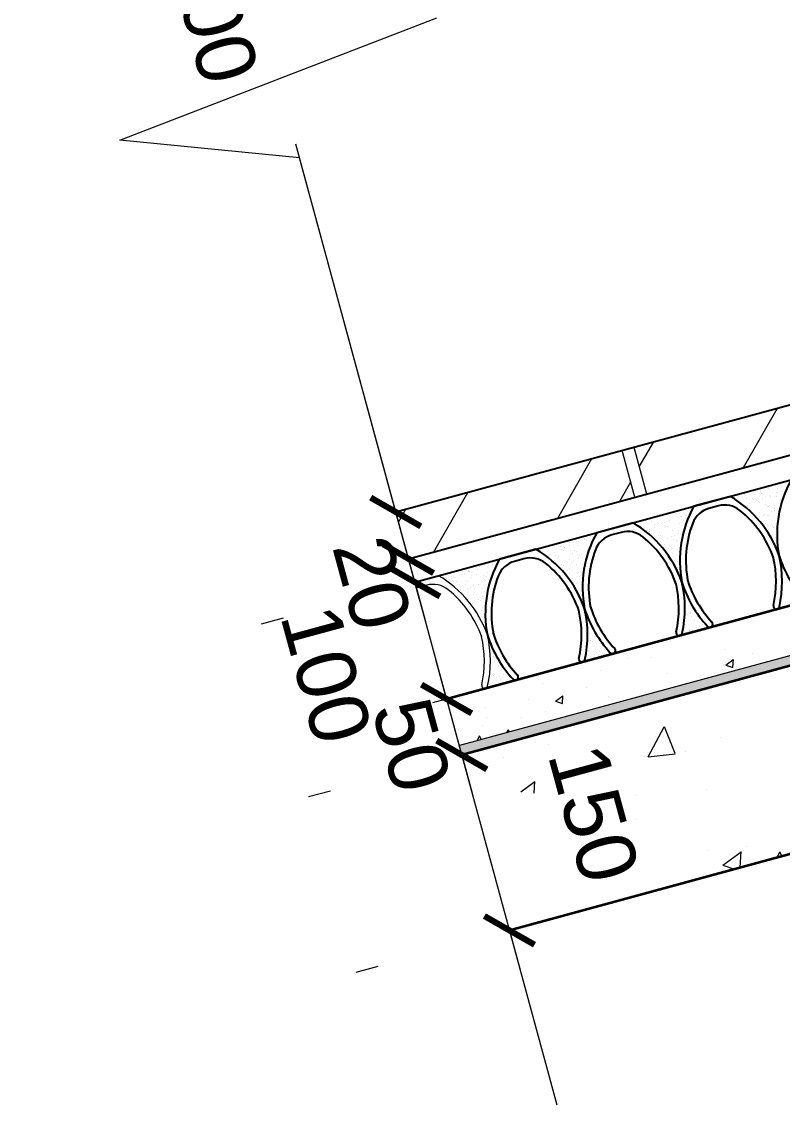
# Model space of a CAD drawing. Header units: millimetres. Extents: x -31731215 to 29997125, y -14487545 to 25622576.
# Drawn here: x 2163986 to 2164615, y -917892 to -916997 of the extents above; entities that cross this region are included whole.
import ezdxf

# ---------------------------------------------------------------- set-up
doc = ezdxf.new("R2010")
doc.units = ezdxf.units.MM
doc.header["$MEASUREMENT"] = 0
doc.linetypes.add('1', pattern=[0])
for name, color, linetype, lineweight in [('ANNSYMOBJ', 2, 'Continuous', 15), ('ELE', 245, 'Continuous', 13), ('ELEV 4', 21, 'Continuous', 9), ('HATCH', 8, '1', 18), ('SECTION', 7, 'Continuous', 35), ('WALL', 10, '1', 20), ('water proofing', 222, 'Continuous', 9)]:
    doc.layers.add(name, color=color, linetype=linetype, lineweight=lineweight)
doc.styles.add('2mm', font='arial.ttf')
doc.dimstyles.new('DIM 75', dxfattribs={"dimscale": 75, "dimtxt": 2, "dimasz": 0.5, "dimexe": 1.5, "dimexo": 1.75, "dimgap": 0.9, "dimtad": 1, "dimdec": 0, "dimlfac": -1, "dimrnd": 10, "dimdsep": 46, "dimtxsty": '2mm', "dimblk": 'ARCHTICK', "dimcen": 1, "dimdle": 1, "dimclrd": 256, "dimclre": 1, "dimclrt": 256, "dimadec": 0, "dimazin": 3, "dimtfac": 0.666667, "dimtdec": 0, "dimtix": 1, "dimtofl": 0, "dimtmove": 2, "dimatfit": 3, "dimfxl": 1, "dimtolj": 1, "dimlwd": 13, "dimlwe": 15, "dimarcsym": 0})

# ---------------------------------------------------------------- blocks, each defined once
blk = doc.blocks.new('_ArchTick')
at = {"color": 0, "linetype": 'ByBlock', "const_width": 0.15}
blk.add_lwpolyline([(-0.5, -0.5), (0.5, 0.5)], dxfattribs=at)
blk = doc.blocks.new('*D483')
at = {"layer": 'Defpoints', "color": 0, "transparency": 16777216}
for p in [(2164349.83, -917602.37), (2164349.89, -917602.35), (2164389.26, -917747.18)]:
    blk.add_point(p, dxfattribs=at)
at = {"layer": 'ELEV 4', "lineweight": 13, "transparency": 16777216}
for p, q in [((2164349.83, -917602.37), (2164340.97, -917569.8)), ((2164389.2, -917747.2), (2164398.05, -917779.77))]:
    blk.add_line(p, q, dxfattribs=at)
at = {"layer": 'ELEV 4', "color": 1, "lineweight": 15, "transparency": 16777216}
for p, q in [((2164223.23, -917636.78), (2164241.27, -917631.88)), ((2164262.61, -917781.62), (2164280.64, -917776.71))]:
    blk.add_line(p, q, dxfattribs=at)
at = {"layer": 'ELEV 4', "lineweight": 13, "transparency": 16777216, "xscale": 33.75, "yscale": 33.75, "zscale": 33.75}
for p, rotation in [((2164349.83, -917602.37), 285.2086876239011), ((2164389.2, -917747.2), 105.2086876239012)]:
    blk.add_blockref('_ArchTick', p, dxfattribs=dict(at, rotation=rotation))
at = {"layer": 'ELEV 4', "transparency": 16777216, "insert": (2164458.67, -917650.55), "char_height": 48.75, "attachment_point": 5, "rotation": 285.20869, "style": '2mm'}
blk.add_mtext('\\A1;150', dxfattribs=at)
blk = doc.blocks.new('*D481')
at = {"layer": 'Defpoints', "color": 0, "transparency": 16777216}
for p in [(2164337.26, -917556.14), (2164337.26, -917556.14), (2164349.89, -917602.35)]:
    blk.add_point(p, dxfattribs=at)
at = {"layer": 'ELEV 4', "lineweight": 13, "transparency": 16777216}
for p, q in [((2164337.26, -917556.14), (2164328.4, -917523.57)), ((2164349.83, -917602.37), (2164358.68, -917634.94))]:
    blk.add_line(p, q, dxfattribs=at)
at = {"layer": 'ELEV 4', "color": 1, "lineweight": 15, "transparency": 16777216}
for p, q in [((2164463.91, -917521.7), (2164445.82, -917526.62)), ((2164223.23, -917636.78), (2164241.27, -917631.88))]:
    blk.add_line(p, q, dxfattribs=at)
at = {"layer": 'ELEV 4', "lineweight": 13, "transparency": 16777216, "xscale": 33.75, "yscale": 33.75, "zscale": 33.75}
for p, rotation in [((2164337.26, -917556.14), 285.2086876239011), ((2164349.83, -917602.37), 105.2086876239012)]:
    blk.add_blockref('_ArchTick', p, dxfattribs=dict(at, rotation=rotation))
at = {"layer": 'ELEV 4', "transparency": 16777216, "insert": (2164308.23, -917594.31), "char_height": 48.75, "attachment_point": 5, "rotation": 285.20869, "style": '2mm'}
blk.add_mtext('\\A1;50', dxfattribs=at)
blk = doc.blocks.new('*D484')
at = {"layer": 'Defpoints', "color": 0, "transparency": 16777216}
for p in [(2164311.02, -917459.64), (2164311.08, -917459.62), (2164337.26, -917556.14)]:
    blk.add_point(p, dxfattribs=at)
at = {"layer": 'ELEV 4', "lineweight": 13, "transparency": 16777216}
for p, q in [((2164311.02, -917459.64), (2164302.17, -917427.07)), ((2164337.26, -917556.14), (2164346.11, -917588.7))]:
    blk.add_line(p, q, dxfattribs=at)
at = {"layer": 'ELEV 4', "color": 1, "lineweight": 15, "transparency": 16777216}
for p, q in [((2164184.43, -917494.05), (2164202.46, -917489.15)), ((2164463.91, -917521.7), (2164445.82, -917526.62))]:
    blk.add_line(p, q, dxfattribs=at)
at = {"layer": 'ELEV 4', "lineweight": 13, "transparency": 16777216, "xscale": 33.75, "yscale": 33.75, "zscale": 33.75}
for p, rotation in [((2164311.02, -917459.64), 285.2086876239011), ((2164337.26, -917556.14), 105.2086876239012)]:
    blk.add_blockref('_ArchTick', p, dxfattribs=dict(at, rotation=rotation))
at = {"layer": 'ELEV 4', "transparency": 16777216, "insert": (2164237.71, -917535.86), "char_height": 48.75, "attachment_point": 5, "rotation": 285.20869, "style": '2mm'}
blk.add_mtext('\\A1;100', dxfattribs=at)
blk = doc.blocks.new('*D485')
at = {"layer": 'Defpoints', "color": 0, "transparency": 16777216}
for p in [(2164305.78, -917440.34), (2164305.78, -917440.34), (2164311.08, -917459.62)]:
    blk.add_point(p, dxfattribs=at)
at = {"layer": 'ELEV 4', "lineweight": 13, "transparency": 16777216}
for p, q in [((2164305.78, -917440.34), (2164296.92, -917407.77)), ((2164311.02, -917459.64), (2164319.88, -917492.21))]:
    blk.add_line(p, q, dxfattribs=at)
at = {"layer": 'ELEV 4', "color": 1, "lineweight": 15, "transparency": 16777216}
for p, q in [((2164432.43, -917405.91), (2164414.34, -917410.83)), ((2164184.43, -917494.05), (2164202.46, -917489.15))]:
    blk.add_line(p, q, dxfattribs=at)
at = {"layer": 'ELEV 4', "lineweight": 13, "transparency": 16777216, "xscale": 33.75, "yscale": 33.75, "zscale": 33.75}
for p, rotation in [((2164305.78, -917440.34), 285.2086876239011), ((2164311.02, -917459.64), 105.2086876239012)]:
    blk.add_blockref('_ArchTick', p, dxfattribs=dict(at, rotation=rotation))
at = {"layer": 'ELEV 4', "transparency": 16777216, "insert": (2164275.67, -917460.44), "char_height": 48.75, "attachment_point": 5, "rotation": 285.20869, "style": '2mm'}
blk.add_mtext('\\A1;20', dxfattribs=at)
blk = doc.blocks.new('*D482')
at = {"layer": 'Defpoints', "color": 0, "transparency": 16777216}
for p in [(2164209.12, -916633.19), (2164094.8, -916664.27), (2164295.28, -917401.74)]:
    blk.add_point(p, dxfattribs=at)
at = {"layer": 'ELEV 4', "lineweight": 13, "transparency": 16777216}
for p, q in [((2164075.12, -916591.89), (2164149.08, -916863.96)), ((2164314.96, -917474.11), (2164212.73, -917098.07))]:
    blk.add_line(p, q, dxfattribs=at)
at = {"layer": 'ELEV 4', "color": 1, "lineweight": 15, "transparency": 16777216}
for p, q in [((2164082.47, -916667.62), (2163986.24, -916693.78)), ((2164421.94, -917367.31), (2164403.84, -917372.23))]:
    blk.add_line(p, q, dxfattribs=at)
at = {"layer": 'ELEV 4', "lineweight": 13, "transparency": 16777216, "xscale": 33.75, "yscale": 33.75, "zscale": 33.75}
for p, rotation in [((2164094.8, -916664.27), 105.2086876239012), ((2164295.28, -917401.74), 285.2086876239011)]:
    blk.add_blockref('_ArchTick', p, dxfattribs=dict(at, rotation=rotation))
at = {"layer": 'ELEV 4', "transparency": 16777216, "insert": (2164144.37, -916990.95), "char_height": 48.75, "attachment_point": 5, "rotation": 285.20869, "style": '2mm'}
blk.add_mtext('\\A1;800', dxfattribs=at)

msp = doc.modelspace()

# ---------------------------------------------------------------- hatches: boundary and pattern name
at = {"layer": 'water proofing'}
h = msp.add_hatch(color=256, dxfattribs=at)
h.paths.add_polyline_path([(2165749.09, -917213.679), (2164347.787, -917594.633), (2164349.886, -917602.352), (2165788.789, -917211.177), (2165778.971, -917205.556), (2165754.217, -917212.285), (2165754.241, -917218.792)])
h.paths.add_polyline_path([(2165874.505, -917180.378), (2165866.874, -917176.008, -0.0848642), (2165837.529, -917189.636), (2165778.971, -917205.556), (2165788.789, -917211.177), (2165839.627, -917197.356, 0.0940721)])
h.paths.add_polyline_path([(2165948.355, -916904.758), (2165938.973, -916904.792), (2165915.551, -916911.16), (2165881.583, -916970.493), (2165871.933, -916973.116), (2165882.426, -917011.715), (2165888.216, -917010.141), (2165902.036, -917060.977), (2165911.855, -917066.598), (2165887.361, -916976.501), (2165920.847, -916918.01), (2165946.267, -916911.1, 0.5380944)])
h.paths.add_polyline_path([(2165912.702, -917069.716), (2165911.855, -917066.598), (2165902.036, -917060.977), (2165904.982, -917071.814, -0.3181653), (2165866.874, -917176.008), (2165874.505, -917180.378, 0.3081347)])

# ---------------------------------------------------------------- linework, layer by layer
for p, q in [((2164295.344, -917401.723), (2165772.283, -917000.207)), ((2164305.837, -917440.322), (2165888.216, -917010.141)), ((2164311.084, -917459.621), (2165893.463, -917029.441)), ((2164571.653, -917388.866), (2164541.592, -917397.038)), ((2164561.855, -917396.711), (2164554.014, -917398.843)), ((2164491.322, -917410.704), (2164461.261, -917418.877)), ((2164481.524, -917418.55), (2164473.683, -917420.681)), ((2164410.992, -917432.543), (2164380.93, -917440.715)), ((2164401.193, -917440.388), (2164393.352, -917442.52)), ((2164610.336, -917481.897), (2164555.332, -917496.85)), ((2164530.005, -917503.735), (2164475.001, -917518.688)), ((2164449.674, -917525.574), (2164394.671, -917540.527))]:
    msp.add_line(p, q)
for centre, radius, start, end in [((2164702.176, -917420.071), 91.946, 150.787256, 191.178617), ((2164525.163, -917468.193), 91.946, 19.238758, 59.630119), ((2164621.846, -917441.909), 91.946, 150.787256, 191.178617), ((2164559.26, -917418.142), 20, 105.208688, 159.205542), ((2164567.101, -917416.011), 20, 51.211833, 105.208688), ((2164525.163, -917468.193), 86.946, 19.238758, 51.211833), ((2164444.833, -917490.031), 91.946, 19.238758, 59.630119), ((2164621.846, -917441.909), 86.946, 159.205542, 191.178617), ((2164541.515, -917463.748), 91.946, 150.787256, 191.178617), ((2164478.93, -917439.981), 20, 105.208688, 159.205542), ((2164486.771, -917437.849), 20, 51.211833, 105.208688), ((2164444.833, -917490.031), 86.946, 19.238758, 51.211833), ((2164364.502, -917511.87), 91.946, 19.238758, 59.630119), ((2164541.515, -917463.748), 86.946, 159.205542, 191.178617), ((2164702.536, -917409.621), 94.872, 197.339294, 222.991802), ((2164519.563, -917459.364), 94.872, 347.425573, 13.078081), ((2164461.184, -917485.586), 91.946, 150.787256, 191.178617), ((2164398.599, -917461.819), 20, 105.208688, 159.205542), ((2164406.44, -917459.688), 20, 51.211833, 105.208688), ((2164364.502, -917511.87), 86.946, 19.238758, 51.211833), ((2164519.563, -917459.364), 89.872, 347.425573, 13.078081), ((2164461.184, -917485.586), 86.946, 159.205542, 191.178617), ((2164439.232, -917481.202), 89.872, 347.425573, 13.078081), ((2164622.205, -917431.46), 94.872, 197.339294, 222.991802), ((2164439.232, -917481.202), 94.872, 347.425573, 13.078081), ((2164622.205, -917431.46), 89.872, 197.339294, 222.991802), ((2164358.902, -917503.041), 89.872, 347.425573, 13.078081), ((2164541.874, -917453.298), 94.872, 197.339294, 222.991802), ((2164358.902, -917503.041), 94.872, 347.425573, 13.078081), ((2164541.874, -917453.298), 89.872, 197.339294, 222.991802), ((2164609.72, -917479.474), 2.5, 167.425573, 347.425573), ((2164529.389, -917501.312), 2.5, 167.425573, 347.425573), ((2164554.639, -917494.448), 2.5, 222.991802, 42.991802), ((2164461.544, -917475.137), 94.872, 197.339294, 222.991802), ((2164461.544, -917475.137), 89.872, 197.339294, 222.991802), ((2164474.308, -917516.286), 2.5, 222.991802, 42.991802), ((2164449.058, -917523.151), 2.5, 167.425573, 347.425573), ((2164393.978, -917538.125), 2.5, 222.991802, 42.991802)]:
    msp.add_arc(centre, radius, start, end)
at = {"layer": 'ANNSYMOBJ', "color": 1}
for p, q in [((2164067.235, -917094.775), (2164329.066, -916993.64)), ((2164215.844, -917109.292), (2164067.235, -917094.775)), ((2164428.53, -917891.637), (2164215.844, -917109.292))]:
    msp.add_line(p, q, dxfattribs=at)
at = {"layer": 'ELE'}
for p, q in [((2164330.661, -917454.381), (2164311.104, -917459.698)), ((2164320.863, -917462.226), (2164313.022, -917464.358)), ((2164369.344, -917547.412), (2164325.595, -917559.306))]:
    msp.add_line(p, q, dxfattribs=at)
for centre, radius, start, end in [((2164284.171, -917533.708), 91.946, 19.238758, 59.630119), ((2164318.268, -917483.658), 20, 105.208688, 107.006483), ((2164326.109, -917481.526), 20, 51.211833, 105.208688), ((2164284.171, -917533.708), 86.946, 19.238758, 51.211833), ((2164278.571, -917524.879), 89.872, 347.425573, 13.078081), ((2164278.571, -917524.879), 94.872, 347.425573, 13.078081), ((2164368.728, -917544.989), 2.5, 167.425573, 347.425573)]:
    msp.add_arc(centre, radius, start, end, dxfattribs=at)
at = {"layer": 'HATCH'}
for p, q in [((2164582.61, -917365.079), (2164610.715, -917315.987)), ((2164496.46, -917364.604), (2164508.364, -917343.812)), ((2164429.083, -917406.817), (2164457.188, -917357.724)), ((2164480.258, -917392.904), (2164489.434, -917376.877)), ((2164596.555, -917385.096), (2164596.555, -917385.096)), ((2164603.034, -917382.297), (2164603.034, -917382.297)), ((2164604.145, -917382.87), (2164604.145, -917382.87)), ((2164610.371, -917382.602), (2164610.371, -917382.602)), ((2164611.573, -917380.984), (2164611.573, -917380.984)), ((2164612.938, -917384.649), (2164612.938, -917384.649)), ((2164326.732, -917434.642), (2164354.837, -917385.549)), ((2164581.537, -917389.208), (2164581.537, -917389.208)), ((2164583.682, -917387.38), (2164583.682, -917387.38)), ((2164584.881, -917390.208), (2164584.881, -917390.208)), ((2164589.681, -917390.475), (2164589.681, -917390.475)), ((2164590.792, -917391.048), (2164590.792, -917391.048)), ((2164591.675, -917393.548), (2164591.675, -917393.548)), ((2164592.756, -917392.701), (2164592.756, -917392.701)), ((2164592.862, -917392.66), (2164592.862, -917392.66)), ((2164595.143, -917393.444), (2164595.143, -917393.444)), ((2164596.035, -917393.753), (2164596.035, -917393.753)), ((2164597.785, -917386.196), (2164597.785, -917386.196)), ((2164597.994, -917390.903), (2164597.994, -917390.903)), ((2164600.415, -917389.89), (2164600.415, -917389.89)), ((2164604.198, -917388.307), (2164604.198, -917388.307)), ((2164605.221, -917389.364), (2164605.221, -917389.364)), ((2164607.774, -917388.589), (2164607.774, -917388.589)), ((2164609.388, -917385.575), (2164609.388, -917385.575)), ((2164610.161, -917389.332), (2164610.161, -917389.332)), ((2164610.517, -917385.663), (2164610.517, -917385.663)), ((2164613.202, -917391.816), (2164613.202, -917391.816)), ((2164297.605, -917410.041), (2164303.662, -917399.462)), ((2164524.916, -917402.261), (2164524.916, -917402.261)), ((2164526.027, -917402.835), (2164526.027, -917402.835)), ((2164526.693, -917401.956), (2164526.693, -917401.956)), ((2164536.483, -917401.544), (2164536.483, -917401.544)), ((2164539.597, -917397.943), (2164539.597, -917397.943)), ((2164585.471, -917396.144), (2164585.471, -917396.144)), ((2164587.713, -917399.422), (2164587.713, -917399.422)), ((2164587.893, -917395.13), (2164587.893, -917395.13)), ((2164588.718, -917400.231), (2164588.718, -917400.231)), ((2164595.694, -917401.874), (2164595.694, -917401.874)), ((2164600.616, -917395.41), (2164600.616, -917395.41)), ((2164602.033, -917396.848), (2164602.033, -917396.848)), ((2164603.144, -917397.421), (2164603.144, -917397.421)), ((2164603.736, -917396.119), (2164603.736, -917396.119)), ((2164605.679, -917401.601), (2164605.679, -917401.601)), ((2164608.052, -917398.578), (2164608.052, -917398.578)), ((2164608.101, -917400.587), (2164608.101, -917400.587)), ((2164608.388, -917400.127), (2164608.388, -917400.127)), ((2164611.883, -917399.004), (2164611.883, -917399.004)), ((2164501.749, -917408.846), (2164501.749, -917408.846)), ((2164505.565, -917407.344), (2164505.565, -917407.344)), ((2164506.447, -917409.768), (2164506.447, -917409.768)), ((2164509.185, -917412.014), (2164509.185, -917412.014)), ((2164511.563, -917410.439), (2164511.563, -917410.439)), ((2164512.674, -917411.012), (2164512.674, -917411.012)), ((2164514.335, -917405.252), (2164514.335, -917405.252)), ((2164515.173, -917411.649), (2164515.173, -917411.649)), ((2164517.594, -917410.636), (2164517.594, -917410.636)), ((2164521.376, -917409.053), (2164521.376, -917409.053)), ((2164521.465, -917405.656), (2164521.465, -917405.656)), ((2164522.089, -917408.002), (2164522.089, -917408.002)), ((2164527.695, -917406.409), (2164527.695, -917406.409)), ((2164529.525, -917411.17), (2164529.525, -917411.17)), ((2164530.117, -917405.395), (2164530.117, -917405.395)), ((2164531.27, -917405.54), (2164531.27, -917405.54)), ((2164532.684, -917409.149), (2164532.684, -917409.149)), ((2164533.899, -917403.813), (2164533.899, -917403.813)), ((2164534.674, -917404.407), (2164534.674, -917404.407)), ((2164535.071, -917409.892), (2164535.071, -917409.892)), ((2164595.035, -917408.304), (2164595.035, -917408.304)), ((2164595.578, -917405.828), (2164595.578, -917405.828)), ((2164598.525, -917411.088), (2164598.525, -917411.088)), ((2164599.36, -917404.245), (2164599.36, -917404.245)), ((2164599.937, -917403.723), (2164599.937, -917403.723)), ((2164601.033, -917411.399), (2164601.033, -917411.399)), ((2164602.144, -917411.972), (2164602.144, -917411.972)), ((2164602.324, -917404.466), (2164602.324, -917404.466)), ((2164603.448, -917404.624), (2164603.448, -917404.624)), ((2164610.884, -917407.792), (2164610.884, -917407.792)), ((2164610.918, -917407.141), (2164610.918, -917407.141)), ((2164459.818, -917420.901), (2164459.818, -917420.901)), ((2164502.648, -917417.373), (2164502.648, -917417.373)), ((2164502.65, -917416.89), (2164502.65, -917416.89)), ((2164504.58, -917418.06), (2164504.58, -917418.06)), ((2164505.035, -917418.116), (2164505.035, -917418.116)), ((2164505.071, -917415.877), (2164505.071, -917415.877)), ((2164508.854, -917414.294), (2164508.854, -917414.294)), ((2164513.629, -917420.791), (2164513.629, -917420.791)), ((2164517.166, -917414.466), (2164517.166, -917414.466)), ((2164517.666, -917413.261), (2164517.666, -917413.261)), ((2164517.917, -917413.718), (2164517.917, -917413.718)), ((2164520.053, -917414.004), (2164520.053, -917414.004)), ((2164523.916, -917416.812), (2164523.916, -917416.812)), ((2164524.92, -917417.216), (2164524.92, -917417.216)), ((2164525.027, -917417.386), (2164525.027, -917417.386)), ((2164528.647, -917416.679), (2164528.647, -917416.679)), ((2164529.062, -917419.751), (2164529.062, -917419.751)), ((2164530.27, -917420.091), (2164530.27, -917420.091)), ((2164532.356, -917420.384), (2164532.356, -917420.384)), ((2164603.264, -917416.525), (2164603.264, -917416.525)), ((2164606.279, -917413.838), (2164606.279, -917413.838)), ((2164607.046, -917414.942), (2164607.046, -917414.942)), ((2164607.119, -917414.746), (2164607.119, -917414.746)), ((2164607.387, -917414.678), (2164607.387, -917414.678)), ((2164609.506, -917415.489), (2164609.506, -917415.489)), ((2164438.555, -917429.799), (2164438.555, -917429.799)), ((2164438.638, -917427.058), (2164438.638, -917427.058)), ((2164444.874, -917427.155), (2164444.874, -917427.155)), ((2164446.376, -917426.217), (2164446.376, -917426.217)), ((2164446.392, -917429.808), (2164446.392, -917429.808)), ((2164447.295, -917426.142), (2164447.295, -917426.142)), ((2164447.91, -917422.799), (2164447.91, -917422.799)), ((2164450.997, -917423.761), (2164450.997, -917423.761)), ((2164451.077, -917424.559), (2164451.077, -917424.559)), ((2164453.153, -917425.504), (2164453.153, -917425.504)), ((2164457.396, -917421.914), (2164457.396, -917421.914)), ((2164510.563, -917424.99), (2164510.563, -917424.99)), ((2164511.674, -917425.563), (2164511.674, -917425.563)), ((2164512.016, -917421.228), (2164512.016, -917421.228)), ((2164512.757, -917426.574), (2164512.757, -917426.574)), ((2164516.539, -917424.991), (2164516.539, -917424.991)), ((2164516.917, -917428.269), (2164516.917, -917428.269)), ((2164519.997, -917423.68), (2164519.997, -917423.68)), ((2164522.858, -917422.347), (2164522.858, -917422.347)), ((2164524.848, -917424.284), (2164524.848, -917424.284)), ((2164525.279, -917421.333), (2164525.279, -917421.333)), ((2164527.235, -917425.027), (2164527.235, -917425.027)), ((2164527.751, -917426.43), (2164527.751, -917426.43)), ((2164608.528, -917428.236), (2164608.528, -917428.236)), ((2164609.11, -917423.052), (2164609.11, -917423.052)), ((2164416.34, -917434.441), (2164416.34, -917434.441)), ((2164419.828, -917437.636), (2164419.828, -917437.636)), ((2164420.093, -917438.581), (2164420.093, -917438.581)), ((2164421.13, -917437.116), (2164421.13, -917437.116)), ((2164422.25, -917436.623), (2164422.25, -917436.623)), ((2164426.032, -917435.04), (2164426.032, -917435.04)), ((2164426.052, -917430.652), (2164426.052, -917430.652)), ((2164427.559, -917437.933), (2164427.559, -917437.933)), ((2164429.946, -917438.676), (2164429.946, -917438.676)), ((2164431.358, -917430.329), (2164431.358, -917430.329)), ((2164432.351, -917432.395), (2164432.351, -917432.395)), ((2164433.446, -917430.403), (2164433.446, -917430.403)), ((2164433.488, -917433.82), (2164433.488, -917433.82)), ((2164434.557, -917430.977), (2164434.557, -917430.977)), ((2164434.773, -917431.382), (2164434.773, -917431.382)), ((2164439.8, -917433.682), (2164439.8, -917433.682)), ((2164441.47, -917436.272), (2164441.47, -917436.272)), ((2164442.577, -917433.821), (2164442.577, -917433.821)), ((2164444.964, -917434.564), (2164444.964, -917434.564)), ((2164445.799, -917436.777), (2164445.799, -917436.777)), ((2164446.909, -917437.35), (2164446.909, -917437.35)), ((2164452.559, -917437.852), (2164452.559, -917437.852)), ((2164453.828, -917432.976), (2164453.828, -917432.976)), ((2164520.442, -917437.271), (2164520.442, -917437.271)), ((2164520.81, -917431.814), (2164520.81, -917431.814)), ((2164522.829, -917432.894), (2164522.829, -917432.894)), ((2164522.916, -917431.364), (2164522.916, -917431.364)), ((2164524.027, -917431.937), (2164524.027, -917431.937)), ((2164524.224, -917435.688), (2164524.224, -917435.688)), ((2164529.27, -917434.642), (2164529.27, -917434.642)), ((2164610.262, -917433.299), (2164610.262, -917433.299)), ((2164364.474, -917446.888), (2164364.474, -917446.888)), ((2164368.256, -917445.305), (2164368.256, -917445.305)), ((2164371.286, -917446.777), (2164371.286, -917446.777)), ((2164374.575, -917442.66), (2164374.575, -917442.66)), ((2164375.036, -917445.468), (2164375.036, -917445.468)), ((2164375.3, -917445.567), (2164375.3, -917445.567)), ((2164421.204, -917439.154), (2164421.204, -917439.154)), ((2164426.447, -917441.86), (2164426.447, -917441.86)), ((2164428.884, -917439.866), (2164428.884, -917439.866)), ((2164432.446, -917444.955), (2164432.446, -917444.955)), ((2164433.556, -917445.528), (2164433.556, -917445.528)), ((2164433.718, -917445.737), (2164433.718, -917445.737)), ((2164436.32, -917443.034), (2164436.32, -917443.034)), ((2164438.539, -917441.351), (2164438.539, -917441.351)), ((2164440.037, -917443.093), (2164440.037, -917443.093)), ((2164442.458, -917442.079), (2164442.458, -917442.079)), ((2164444.301, -917445.486), (2164444.301, -917445.486)), ((2164446.24, -917440.497), (2164446.24, -917440.497)), ((2164449.224, -917439.022), (2164449.224, -917439.022)), ((2164449.758, -917444.844), (2164449.758, -917444.844)), ((2164452.153, -917440.055), (2164452.153, -917440.055)), ((2164525.66, -917442.108), (2164525.66, -917442.108)), ((2164527.991, -917442.836), (2164527.991, -917442.836)), ((2164335.977, -917455.45), (2164335.977, -917455.45)), ((2164337.452, -917456.47), (2164337.452, -917456.47)), ((2164341.25, -917455.001), (2164341.25, -917455.001)), ((2164343.211, -917455.786), (2164343.211, -917455.786)), ((2164349.53, -917453.142), (2164349.53, -917453.142)), ((2164350.356, -917452.458), (2164350.356, -917452.458)), ((2164351.951, -917452.128), (2164351.951, -917452.128)), ((2164355.328, -917450.368), (2164355.328, -917450.368)), ((2164355.733, -917450.545), (2164355.733, -917450.545)), ((2164356.268, -917450.889), (2164356.268, -917450.889)), ((2164356.439, -917450.941), (2164356.439, -917450.941)), ((2164357.792, -917455.626), (2164357.792, -917455.626)), ((2164361.683, -917453.646), (2164361.683, -917453.646)), ((2164362.052, -917447.901), (2164362.052, -917447.901)), ((2164362.942, -917448.864), (2164362.942, -917448.864)), ((2164367.487, -917454.381), (2164367.487, -917454.381)), ((2164367.681, -917456.741), (2164367.681, -917456.741)), ((2164369.874, -917455.125), (2164369.874, -917455.125)), ((2164370.696, -917451.614), (2164370.696, -917451.614)), ((2164431.715, -917449.08), (2164431.715, -917449.08)), ((2164434.74, -917448.956), (2164434.74, -917448.956)), ((2164437.127, -917449.699), (2164437.127, -917449.699)), ((2164438.8, -917448.233), (2164438.8, -917448.233)), ((2164439.151, -917452.248), (2164439.151, -917452.248)), ((2164441.403, -917456.435), (2164441.403, -917456.435)), ((2164444.798, -917451.328), (2164444.798, -917451.328)), ((2164445.72, -917452.374), (2164445.72, -917452.374)), ((2164445.909, -917451.901), (2164445.909, -917451.901)), ((2164447.132, -917454.7), (2164447.132, -917454.7)), ((2164447.722, -917453.79), (2164447.722, -917453.79)), ((2164450.144, -917452.777), (2164450.144, -917452.777)), ((2164528.128, -917447.969), (2164528.128, -917447.969)), ((2164528.27, -917449.193), (2164528.27, -917449.193)), ((2164528.491, -917451.322), (2164528.491, -917451.322)), ((2164337.007, -917458.382), (2164337.007, -917458.382)), ((2164339.429, -917457.369), (2164339.429, -917457.369)), ((2164341.975, -917458.545), (2164341.975, -917458.545)), ((2164343.086, -917459.119), (2164343.086, -917459.119)), ((2164345.433, -917458.922), (2164345.433, -917458.922)), ((2164348.33, -917461.824), (2164348.33, -917461.824)), ((2164352.469, -917458.493), (2164352.469, -917458.493)), ((2164353.187, -917461.672), (2164353.187, -917461.672)), ((2164354.328, -917464.919), (2164354.328, -917464.919)), ((2164354.856, -917459.237), (2164354.856, -917459.237)), ((2164355.439, -917465.492), (2164355.439, -917465.492)), ((2164357.215, -917463.839), (2164357.215, -917463.839)), ((2164359.637, -917462.826), (2164359.637, -917462.826)), ((2164360.623, -917464.84), (2164360.623, -917464.84)), ((2164363.419, -917461.243), (2164363.419, -917461.243)), ((2164363.449, -917461.912), (2164363.449, -917461.912)), ((2164365.773, -917458.078), (2164365.773, -917458.078)), ((2164368.792, -917457.314), (2164368.792, -917457.314)), ((2164369.738, -917458.598), (2164369.738, -917458.598)), ((2164372.159, -917457.585), (2164372.159, -917457.585)), ((2164441.921, -917459.979), (2164441.921, -917459.979)), ((2164441.982, -917461.462), (2164441.982, -917461.462)), ((2164444.308, -917460.722), (2164444.308, -917460.722)), ((2164348.431, -917466.024), (2164348.431, -917466.024)), ((2164350.896, -917466.483), (2164350.896, -917466.483)), ((2164356.019, -917470.886), (2164356.019, -917470.886)), ((2164359.65, -917469.516), (2164359.65, -917469.516)), ((2164360.682, -917468.197), (2164360.682, -917468.197)), ((2164362.037, -917470.259), (2164362.037, -917470.259)), ((2164363.455, -917474.054), (2164363.455, -917474.054)), ((2164364.901, -917474.536), (2164364.901, -917474.536)), ((2164366.681, -917471.292), (2164366.681, -917471.292)), ((2164367.322, -917473.523), (2164367.322, -917473.523)), ((2164367.792, -917471.865), (2164367.792, -917471.865)), ((2164368.604, -917467.292), (2164368.604, -917467.292)), ((2164444.909, -917466.452), (2164444.909, -917466.452)), ((2164449.088, -917467.132), (2164449.088, -917467.132)), ((2164449.103, -917471.001), (2164449.103, -917471.001)), ((2164533.268, -917466.839), (2164533.268, -917466.839)), ((2164534.154, -917469.75), (2164534.154, -917469.75)), ((2164534.379, -917467.412), (2164534.379, -917467.412)), ((2164534.758, -917473.021), (2164534.758, -917473.021)), ((2164358.582, -917477.181), (2164358.582, -917477.181)), ((2164366.286, -917483.268), (2164366.286, -917483.268)), ((2164366.832, -917480.539), (2164366.832, -917480.539)), ((2164369.219, -917481.282), (2164369.219, -917481.282)), ((2164534.517, -917480.016), (2164534.517, -917480.016)), ((2164536.985, -917478.964), (2164536.985, -917478.964)), ((2164612.989, -917478.083), (2164612.989, -917478.083)), ((2164365.681, -917485.843), (2164365.681, -917485.843)), ((2164366.267, -917487.878), (2164366.267, -917487.878)), ((2164366.792, -917486.416), (2164366.792, -917486.416)), ((2164369.117, -917492.482), (2164369.117, -917492.482)), ((2164536.24, -917486.315), (2164536.24, -917486.315)), ((2164538.622, -917484.669), (2164538.622, -917484.669)), ((2164538.661, -917485.301), (2164538.661, -917485.301)), ((2164539.816, -917488.178), (2164539.816, -917488.178)), ((2164541.698, -917491.039), (2164541.698, -917491.039)), ((2164542.444, -917483.718), (2164542.444, -917483.718)), ((2164544.621, -917487.764), (2164544.621, -917487.764)), ((2164545.731, -917488.337), (2164545.731, -917488.337)), ((2164547.57, -917490.929), (2164547.57, -917490.929)), ((2164369.975, -917499.092), (2164369.975, -917499.092)), ((2164370.17, -917500.158), (2164370.17, -917500.158)), ((2164454.15, -917501.355), (2164454.15, -917501.355)), ((2164459.427, -917500.577), (2164459.427, -917500.577)), ((2164533.824, -917501.239), (2164533.824, -917501.239)), ((2164534.667, -917494.941), (2164534.667, -917494.941)), ((2164537.606, -917499.656), (2164537.606, -917499.656)), ((2164537.622, -917499.22), (2164537.622, -917499.22)), ((2164537.899, -917498.644), (2164537.899, -917498.644)), ((2164540.287, -917499.387), (2164540.287, -917499.387)), ((2164542.648, -917497.393), (2164542.648, -917497.393)), ((2164543.925, -917497.012), (2164543.925, -917497.012)), ((2164546.347, -917495.998), (2164546.347, -917495.998)), ((2164550.129, -917494.416), (2164550.129, -917494.416)), ((2164455.261, -917501.928), (2164455.261, -917501.928)), ((2164455.628, -917508.181), (2164455.628, -917508.181)), ((2164455.84, -917506.047), (2164455.84, -917506.047)), ((2164456.139, -917507.533), (2164456.139, -917507.533)), ((2164458.015, -917508.924), (2164458.015, -917508.924)), ((2164459.622, -917504.464), (2164459.622, -917504.464)), ((2164460.505, -917504.633), (2164460.505, -917504.633)), ((2164464.12, -917509.984), (2164464.12, -917509.984)), ((2164373.357, -917517.719), (2164373.357, -917517.719)), ((2164375.744, -917518.462), (2164375.744, -917518.462)), ((2164453.15, -917515.906), (2164453.15, -917515.906)), ((2164454.261, -917516.479), (2164454.261, -917516.479)), ((2164458.97, -917516.747), (2164458.97, -917516.747)), ((2164459.504, -917519.184), (2164459.504, -917519.184)), ((2164461.104, -917517.758), (2164461.104, -917517.758)), ((2164462.81, -917519.204), (2164462.81, -917519.204)), ((2164463.525, -917516.745), (2164463.525, -917516.745)), ((2164466.609, -917511.599), (2164466.609, -917511.599)), ((2164466.951, -917519.198), (2164466.951, -917519.198)), ((2164467.308, -917515.162), (2164467.308, -917515.162)), ((2164376.033, -917521.319), (2164376.033, -917521.319)), ((2164376.801, -917525.211), (2164376.801, -917525.211)), ((2164377.144, -917521.892), (2164377.144, -917521.892)), ((2164377.611, -917520.124), (2164377.611, -917520.124)), ((2164454.366, -917522.793), (2164454.366, -917522.793)), ((2164454.785, -917520.402), (2164454.785, -917520.402)), ((2164465.197, -917519.947), (2164465.197, -917519.947)), ((2164375.033, -917535.87), (2164375.033, -917535.87)), ((2164375.838, -917535.385), (2164375.838, -917535.385)), ((2164376.144, -917536.443), (2164376.144, -917536.443)), ((2164376.501, -917536.272), (2164376.501, -917536.272)), ((2164380.442, -917529.338), (2164380.442, -917529.338)), ((2164380.539, -917528.741), (2164380.539, -917528.741)), ((2164382.926, -917529.485), (2164382.926, -917529.485)), ((2164384.486, -917535.908), (2164384.486, -917535.908)), ((2164372.702, -917543.876), (2164372.702, -917543.876)), ((2164375.089, -917544.619), (2164375.089, -917544.619)), ((2164378.282, -917538.504), (2164378.282, -917538.504)), ((2164378.669, -917544.599), (2164378.669, -917544.599)), ((2164380.704, -917537.491), (2164380.704, -917537.491)), ((2164381.387, -917539.148), (2164381.387, -917539.148)), ((2164383.274, -917538.552), (2164383.274, -917538.552)), ((2164387.385, -917542.243), (2164387.385, -917542.243)), ((2164387.72, -917539.764), (2164387.72, -917539.764)), ((2164390.107, -917540.507), (2164390.107, -917540.507)), ((2164391.255, -917541.004), (2164391.255, -917541.004))]:
    msp.add_line(p, q, dxfattribs=at)
at = {"layer": 'HATCH', "color": 1}
for p, q in [((2164605.092, -917483.854), (2164605.092, -917483.854)), ((2164560.465, -917496.891), (2164560.465, -917496.891)), ((2164522.612, -917507.877), (2164522.612, -917507.877)), ((2164566.632, -917515.463), (2164566.632, -917515.463)), ((2164589.628, -917518.499), (2164589.628, -917518.499)), ((2164464.312, -917522.713), (2164464.312, -917522.713)), ((2164487.374, -917522.624), (2164487.374, -917522.624)), ((2164506.815, -917521.85), (2164506.815, -917521.85)), ((2164566.336, -917528.247), (2164566.336, -917528.247)), ((2164567.991, -917528.084), (2164574.042, -917523.654)), ((2164567.991, -917528.084), (2164573.671, -917530.017)), ((2164573.795, -917529.925), (2164574.167, -917523.562)), ((2164464.081, -917532.371), (2164464.081, -917532.371)), ((2164519.57, -917534.892), (2164519.57, -917534.892)), ((2164575.358, -917530.693), (2164575.358, -917530.693)), ((2164416.16, -917543.573), (2164416.16, -917543.573)), ((2164523.254, -917542.521), (2164523.254, -917542.521)), ((2164427.21, -917558.057), (2164433.261, -917553.627)), ((2164433.015, -917559.898), (2164433.386, -917553.535)), ((2164453.165, -917546.809), (2164453.165, -917546.809)), ((2164471.15, -917554.348), (2164471.15, -917554.348)), ((2164471.872, -917555.156), (2164471.872, -917555.156)), ((2164369.097, -917563.002), (2164369.097, -917563.002)), ((2164405.319, -917556.963), (2164405.319, -917556.963)), ((2164427.21, -917558.057), (2164432.89, -917559.99)), ((2164370.08, -917571.71), (2164370.08, -917571.71)), ((2164399.515, -917571.768), (2164399.515, -917571.768)), ((2164419.046, -917566.176), (2164419.046, -917566.176)), ((2164346.788, -917581.457), (2164346.788, -917581.457)), ((2164366.941, -917578.004), (2164366.941, -917578.004)), ((2164386.984, -917583.977), (2164388.23, -917581.692)), ((2164389.078, -917583.407), (2164388.366, -917581.631)), ((2164362.465, -917590.642), (2164364.308, -917586.653)), ((2164365.938, -917589.698), (2164364.431, -917586.561))]:
    msp.add_line(p, q, dxfattribs=at)
at = {"layer": 'HATCH', "color": 2}
for p, q in [((2164503.647, -917603.841), (2164517.113, -917579.149)), ((2164526.143, -917601.275), (2164517.249, -917579.089)), ((2164563.746, -917587.973), (2164563.746, -917587.973)), ((2164421.844, -917593.801), (2164421.844, -917593.801)), ((2164534.689, -917599.777), (2164534.689, -917599.777)), ((2164384.492, -917604.346), (2164384.492, -917604.346)), ((2164503.647, -917603.841), (2164526.007, -917601.336)), ((2164433.485, -917617.542), (2164433.485, -917617.542)), ((2164398.481, -917632.815), (2164410.146, -917624.275)), ((2164409.701, -917633.925), (2164410.27, -917624.183)), ((2164552.031, -917630.902), (2164552.031, -917630.902)), ((2164493.161, -917636.119), (2164493.161, -917636.119)), ((2164493.8, -917655.271), (2164493.8, -917655.271)), ((2164585.14, -917678.053), (2164585.14, -917678.053)), ((2164553.588, -917680.883), (2164553.588, -917680.883)), ((2164565.422, -917693.333), (2164580.551, -917682.257)), ((2164579.906, -917695.356), (2164580.676, -917682.165)), ((2164610.259, -917687.104), (2164612.419, -917682.427)), ((2164614.305, -917686.004), (2164612.543, -917682.336)), ((2164565.422, -917693.333), (2164575.16, -917696.646))]:
    msp.add_line(p, q, dxfattribs=at)
at = {"layer": 'SECTION'}
for p, q in [((2166161.93, -917109.736), (2164347.316, -917603.051)), ((2164337.257, -917556.136), (2165902.24, -917130.684)), ((2165014.382, -917577.241), (2164389.26, -917747.185))]:
    msp.add_line(p, q, dxfattribs=at)
at = {"layer": 'WALL'}
for p, q in [((2164713.961, -917287.919), (2164492.016, -917348.256)), ((2164502.51, -917386.855), (2164724.454, -917326.518)), ((2164492.016, -917348.256), (2164502.51, -917386.855)), ((2164482.366, -917350.879), (2164295.344, -917401.723)), ((2164492.86, -917389.479), (2164482.366, -917350.879)), ((2164305.837, -917440.322), (2164492.86, -917389.479))]:
    msp.add_line(p, q, dxfattribs=at)
at = {"layer": 'water proofing'}
for p, q in [((2165837.566, -917189.626), (2164347.787, -917594.633)), ((2165839.627, -917197.356), (2164349.886, -917602.352))]:
    msp.add_line(p, q, dxfattribs=at)

# ---------------------------------------------------------------- dimensions: what is measured, and where the dimension line sits
at = {"layer": 'ELEV 4'}
for base, p1, p2, text, picture, middle in [((2164094.797, -916664.268), (2164295.283, -917401.739), (2164209.121, -916633.188), '800', '*D482', (2164144.368, -916990.947)), ((2164337.257, -917556.136), (2164349.886, -917602.352), (2164337.257, -917556.136), '50', '*D481', (2164308.232, -917594.313))]:
    dim = msp.add_linear_dim(base=base, p1=p1, p2=p2, angle=105.208688, text=text, dimstyle='DIM 75', override={"dimtxt": 0.65, "dimasz": 0.45, "dimfxl": 0.75}, dxfattribs=at)
    dim.commit()
    dim.dimension.update_dxf_attribs({"geometry": picture, "text_midpoint": middle, "dimtype": 160})
for base, p1, p2, picture, middle in [((2164305.777, -917440.338), (2164311.084, -917459.621), (2164305.777, -917440.338), '*D485', (2164275.671, -917460.44)), ((2164311.023, -917459.638), (2164337.257, -917556.136), (2164311.084, -917459.621), '*D484', (2164237.71, -917535.858))]:
    dim = msp.add_linear_dim(base=base, p1=p1, p2=p2, angle=105.208688, dimstyle='DIM 75', override={"dimtxt": 0.65, "dimasz": 0.45, "dimfxl": 0.75}, dxfattribs=at)
    dim.commit()
    dim.dimension.update_dxf_attribs({"geometry": picture, "text_midpoint": middle, "dimtype": 160})
dim = msp.add_linear_dim(base=(2164349.826, -917602.369), p1=(2164389.26, -917747.185), p2=(2164349.886, -917602.352), angle=105.208688, dimstyle='DIM 75', override={"dimtxt": 0.65, "dimasz": 0.45, "dimfxl": 0.75}, dxfattribs=at)
dim.commit()
dim.dimension.update_dxf_attribs({"geometry": '*D483', "text_midpoint": (2164458.667, -917650.548)})

doc.saveas('drawing.dxf')
